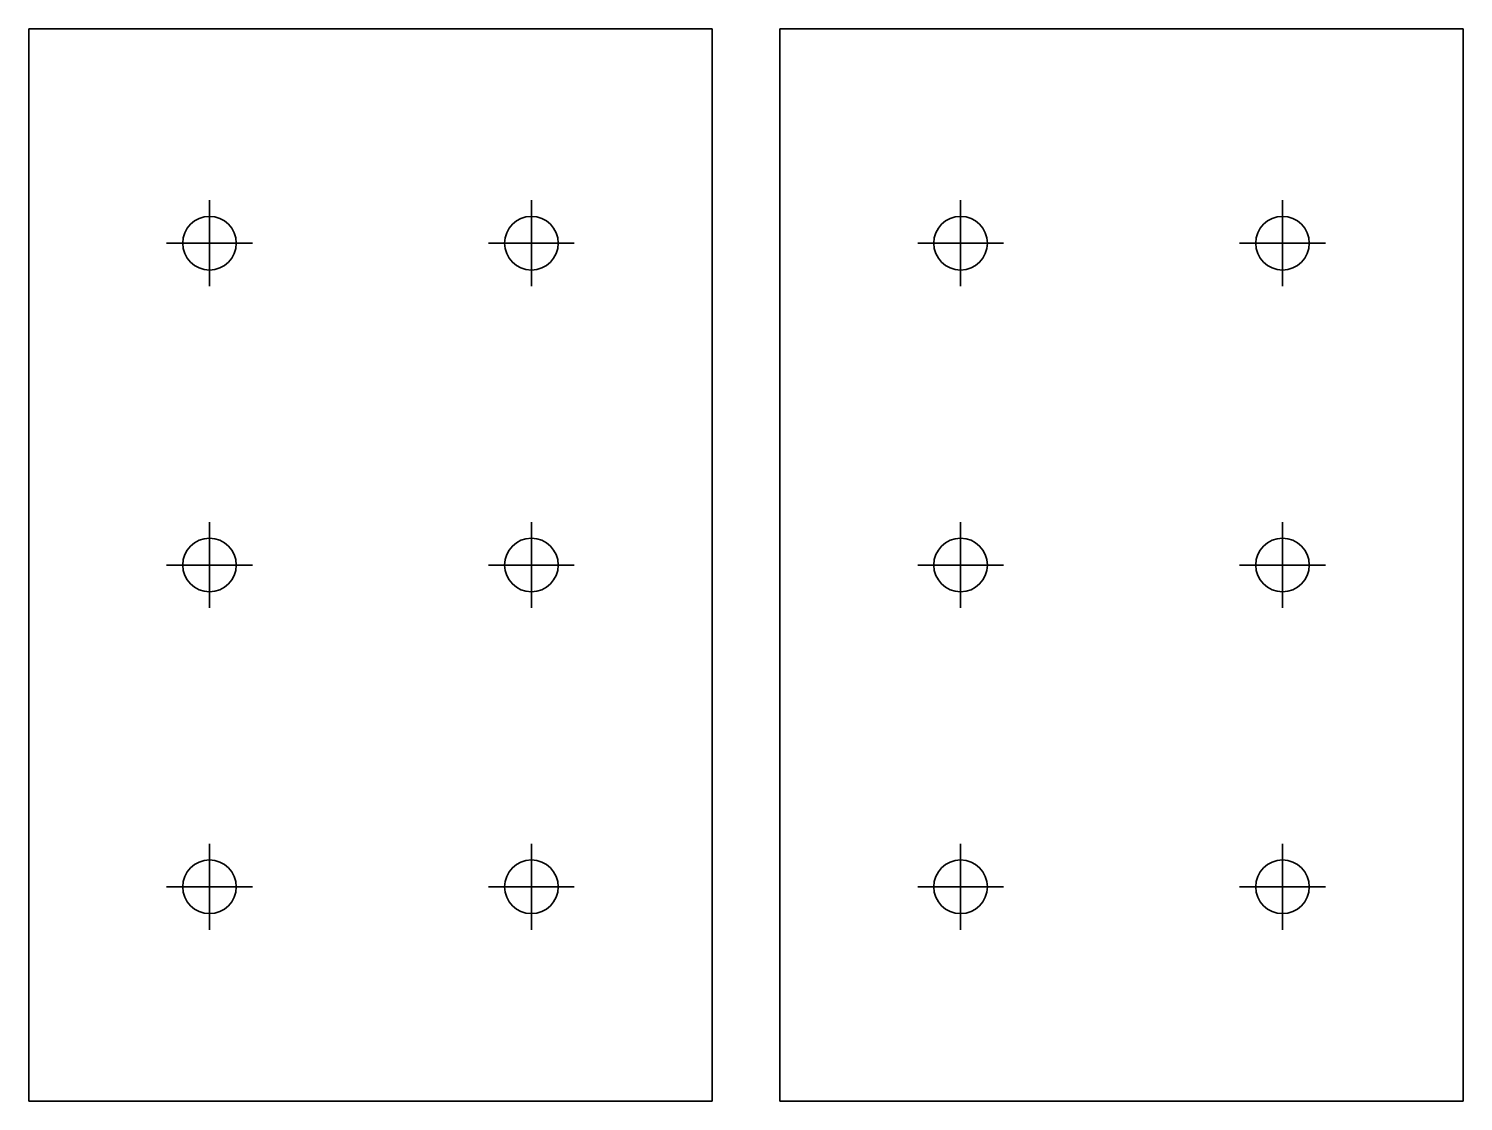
# Model space of a CAD drawing. Header units: millimetres. Extents: x -32 to 102, y -50 to 50.
import ezdxf

# ---------------------------------------------------------------- set-up
doc = ezdxf.new("R2010")
doc.units = ezdxf.units.MM
doc.layers.add('plate', color=178, linetype='Continuous', lineweight=35, true_color=0x000000)

msp = doc.modelspace()

# ---------------------------------------------------------------- linework, layer by layer
at = {"layer": 'plate'}
for p, q in [((-31.85, 50), (-31.85, -50)), ((-31.85, 50), (31.85, 50)), ((31.85, 50), (31.85, -50)), ((38.15, 50), (38.15, -50)), ((38.15, 50), (101.85, 50)), ((101.85, 50), (101.85, -50)), ((-15, 34), (-15, 26)), ((15, 34), (15, 26)), ((55, 34), (55, 26)), ((85, 34), (85, 26)), ((-11, 30), (-19, 30)), ((19, 30), (11, 30)), ((59, 30), (51, 30)), ((89, 30), (81, 30)), ((-15, 4), (-15, -4)), ((15, 4), (15, -4)), ((55, 4), (55, -4)), ((85, 4), (85, -4)), ((-11, 0), (-19, 0)), ((19, 0), (11, 0)), ((59, 0), (51, 0)), ((89, 0), (81, 0)), ((-15, -26), (-15, -34)), ((15, -26), (15, -34)), ((55, -26), (55, -34)), ((85, -26), (85, -34)), ((-11, -30), (-19, -30)), ((19, -30), (11, -30)), ((59, -30), (51, -30)), ((89, -30), (81, -30)), ((31.85, -50), (-31.85, -50)), ((101.85, -50), (38.15, -50))]:
    msp.add_line(p, q, dxfattribs=at)
for centre in [(-15, 30), (15, 30), (55, 30), (85, 30), (-15, 0), (15, 0), (55, 0), (85, 0), (-15, -30), (15, -30), (55, -30), (85, -30)]:
    msp.add_circle(centre, 2.5, dxfattribs=at)

doc.saveas('drawing.dxf')
